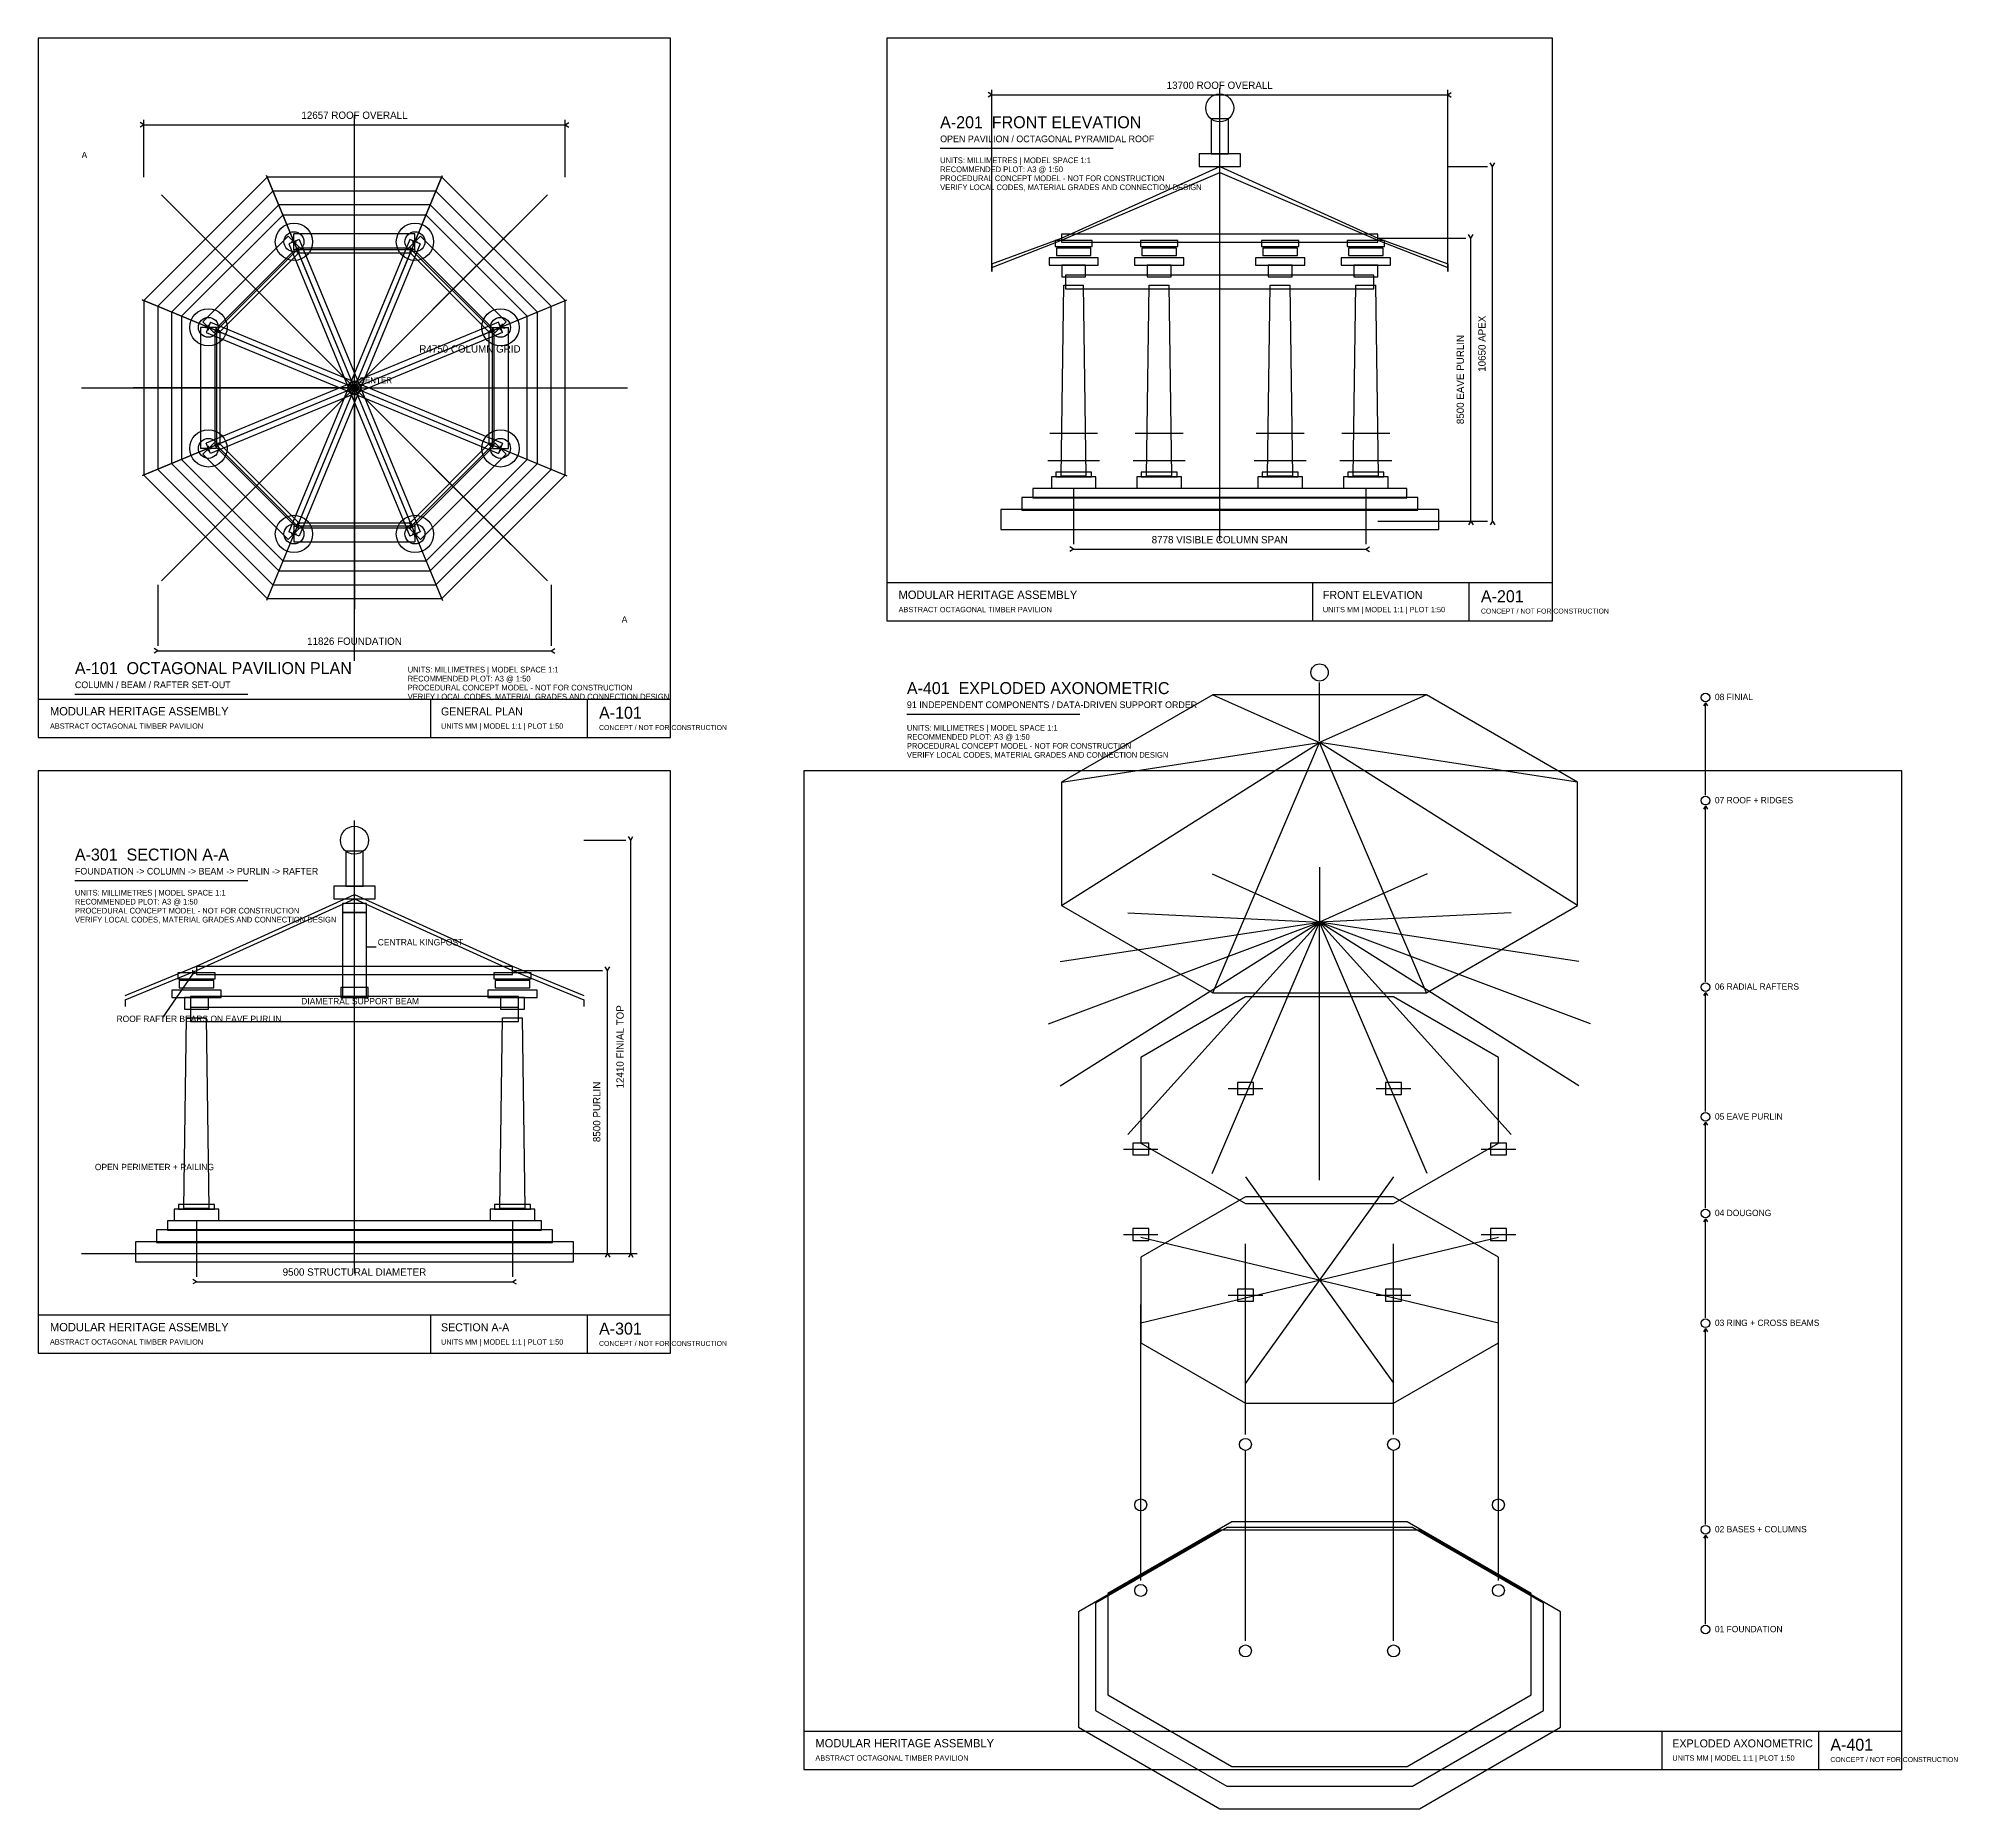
# Model space of a CAD drawing. Header units: millimetres. Extents: x -9500 to 48056, y -38681 to 14500.
import ezdxf
from ezdxf.enums import TextEntityAlignment as Align

# ---------------------------------------------------------------- set-up
doc = ezdxf.new("R2010")
doc.units = ezdxf.units.MM
for name, color, linetype in [('A-ANNO', 7, 'CONTINUOUS'), ('A-CENTER', 4, 'CONTINUOUS'), ('A-DIMS', 3, 'CONTINUOUS'), ('A-RAILING', 30, 'CONTINUOUS'), ('A-TITLE', 7, 'CONTINUOUS'), ('S-BEAM', 30, 'CONTINUOUS'), ('S-COLUMN', 1, 'CONTINUOUS'), ('S-COLUMN-BASE', 9, 'CONTINUOUS'), ('S-DOUGONG', 3, 'CONTINUOUS'), ('S-FOUNDATION', 8, 'CONTINUOUS'), ('S-PURLIN', 32, 'CONTINUOUS'), ('S-RAFTER', 33, 'CONTINUOUS'), ('S-RIDGE', 2, 'CONTINUOUS'), ('S-ROOF', 5, 'CONTINUOUS')]:
    doc.layers.add(name, color=color, linetype=linetype)

msp = doc.modelspace()

# ---------------------------------------------------------------- linework, layer by layer
at = {"layer": 'A-ANNO'}
for p, q in [((650, -12800), (360, -12800)), ((-5750, -14900), (-4860, -13610)), ((-4860, -13610), (-4857.6325, -13490.0234)), ((-4860, -13610), (-4750.4339, -13561.0586))]:
    msp.add_line(p, q, dxfattribs=at)
at = {"layer": 'A-CENTER'}
for p, q in [((26000, -600), (26000, 13000)), ((0, -4200), (0, 12200)), ((-5798.2756, -1798.2756), (5798.2756, 9798.2756)), ((5798.2756, -1798.2756), (-5798.2756, 9798.2756)), ((-1897.7463, 8388.4278), (-1737.7463, 8388.4278)), ((-1817.7463, 8308.4278), (-1817.7463, 8468.4278)), ((1737.7463, 8388.4278), (1897.7463, 8388.4278)), ((1817.7463, 8308.4278), (1817.7463, 8468.4278)), ((-4468.4278, 5817.7463), (-4308.4278, 5817.7463)), ((-4388.4278, 5737.7463), (-4388.4278, 5897.7463)), ((4308.4278, 5817.7463), (4468.4278, 5817.7463)), ((4388.4278, 5737.7463), (4388.4278, 5897.7463)), ((-8200, 4000), (8200, 4000)), ((-4468.4278, 2182.2537), (-4308.4278, 2182.2537)), ((-4388.4278, 2102.2537), (-4388.4278, 2262.2537)), ((4308.4278, 2182.2537), (4468.4278, 2182.2537)), ((4388.4278, 2102.2537), (4388.4278, 2262.2537)), ((-1897.7463, -388.4278), (-1737.7463, -388.4278)), ((-1817.7463, -468.4278), (-1817.7463, -308.4278)), ((1737.7463, -388.4278), (1897.7463, -388.4278)), ((1817.7463, -468.4278), (1817.7463, -308.4278)), ((0, -22600), (0, -9000)), ((-8200, -22000), (8500, -22000))]:
    msp.add_line(p, q, dxfattribs=at)
msp.add_circle((0, 4000), 120, dxfattribs=at)
at = {"layer": 'A-DIMS'}
for p, q in [((19150, 12800), (19040.2374, 12869.6575)), ((19150, 12800), (19040.2374, 12730.3425)), ((19150, 7500), (19150, 12950)), ((19150, 12800), (32850, 12800)), ((32850, 7500), (32850, 12950)), ((32850, 12800), (32959.7626, 12869.6575)), ((32850, 12800), (32959.7626, 12730.3425)), ((-6328.5748, 11900), (-6438.3374, 11969.6575)), ((-6328.5748, 11900), (-6438.3374, 11830.3425)), ((-6328.5748, 10328.5748), (-6328.5748, 12050)), ((-6328.5748, 11900), (6328.5748, 11900)), ((6328.5748, 10328.5748), (6328.5748, 12050)), ((6328.5748, 11900), (6438.3374, 11969.6575)), ((6328.5748, 11900), (6438.3374, 11830.3425)), ((32850, 10650), (34050, 10650)), ((34200, 10650), (34130.3425, 10759.7626)), ((34200, 10650), (34269.6575, 10759.7626)), ((34200, 0), (34200, 10650)), ((30750, 8500), (33400, 8500)), ((33550, 8500), (33480.3425, 8609.7626)), ((33550, 8500), (33619.6575, 8609.7626)), ((33550, 0), (33550, 8500)), ((0, 4000), (4388.4278, 5817.7463)), ((4388.4278, 5817.7463), (4463.1785, 5924.1058)), ((4388.4278, 5817.7463), (4516.492, 5795.3955)), ((21611.1, 990), (21611.1, -700)), ((30388.9, 990), (30388.9, -700)), ((30750, 0), (33400, 0)), ((32850, 0), (34050, 0)), ((33550, 0), (33480.3425, -109.7626)), ((33550, 0), (33619.6575, -109.7626)), ((34200, 0), (34130.3425, -109.7626)), ((34200, 0), (34269.6575, -109.7626)), ((21611.1, -850), (21501.3374, -780.3425)), ((21611.1, -850), (21501.3374, -919.6575)), ((21611.1, -850), (30388.9, -850)), ((30388.9, -850), (30498.6626, -780.3425)), ((30388.9, -850), (30498.6626, -919.6575)), ((-5912.829, -1912.829), (-5912.829, -3750)), ((5912.829, -1912.829), (5912.829, -3750)), ((-5912.829, -3900), (-6022.5916, -3830.3425)), ((-5912.829, -3900), (-6022.5916, -3969.6575)), ((-5912.829, -3900), (5912.829, -3900)), ((5912.829, -3900), (6022.5916, -3830.3425)), ((5912.829, -3900), (6022.5916, -3969.6575)), ((40600, -5460), (40541.0591, -5552.8761)), ((40600, -8240), (40600, -5460)), ((40600, -5460), (40658.9409, -5552.8761)), ((40600, -8560), (40541.0591, -8652.8761)), ((40600, -13840), (40600, -8560)), ((40600, -8560), (40658.9409, -8652.8761)), ((6890, -9590), (8150, -9590)), ((8300, -9590), (8230.3425, -9480.2374)), ((8300, -9590), (8369.6575, -9480.2374)), ((8300, -22000), (8300, -9590)), ((4750, -13500), (7450, -13500)), ((7600, -13500), (7530.3425, -13390.2374)), ((7600, -13500), (7669.6575, -13390.2374)), ((7600, -22000), (7600, -13500)), ((40600, -14160), (40541.0591, -14252.8761)), ((40600, -17740), (40600, -14160)), ((40600, -14160), (40658.9409, -14252.8761)), ((40600, -18060), (40541.0591, -18152.8761)), ((40600, -20640), (40600, -18060)), ((40600, -18060), (40658.9409, -18152.8761)), ((-4750, -21010), (-4750, -22700)), ((4750, -21010), (4750, -22700)), ((40600, -20960), (40541.0591, -21052.8761)), ((40600, -23940), (40600, -20960)), ((40600, -20960), (40658.9409, -21052.8761)), ((4750, -22000), (7450, -22000)), ((6890, -22000), (8150, -22000)), ((7600, -22000), (7530.3425, -22109.7626)), ((7600, -22000), (7669.6575, -22109.7626)), ((8300, -22000), (8230.3425, -22109.7626)), ((8300, -22000), (8369.6575, -22109.7626)), ((-4750, -22850), (-4859.7626, -22780.3425)), ((-4750, -22850), (-4859.7626, -22919.6575)), ((-4750, -22850), (4750, -22850)), ((4750, -22850), (4859.7626, -22780.3425)), ((4750, -22850), (4859.7626, -22919.6575)), ((40600, -24260), (40541.0591, -24352.8761)), ((40600, -30140), (40600, -24260)), ((40600, -24260), (40658.9409, -24352.8761)), ((40600, -30460), (40541.0591, -30552.8761)), ((40600, -33140), (40600, -30460)), ((40600, -30460), (40658.9409, -30552.8761))]:
    msp.add_line(p, q, dxfattribs=at)
at = {"layer": 'A-RAILING'}
for p, q in [((-1761.7145, 8178.1551), (-4178.1551, 5761.7145)), ((-1655.6485, 8072.0891), (-4072.0891, 5655.6485)), ((-1655.6485, 8072.0891), (-1761.7145, 8178.1551)), ((1708.6815, 8200.1221), (-1708.6815, 8200.1221)), ((-1708.6815, 8050.1221), (-1708.6815, 8200.1221)), ((1655.6485, 8072.0891), (1761.7145, 8178.1551)), ((4072.0891, 5655.6485), (1655.6485, 8072.0891)), ((1708.6815, 8050.1221), (1708.6815, 8200.1221)), ((4178.1551, 5761.7145), (1761.7145, 8178.1551)), ((1708.6815, 8050.1221), (-1708.6815, 8050.1221)), ((-4072.0891, 5655.6485), (-4178.1551, 5761.7145)), ((4072.0891, 5655.6485), (4178.1551, 5761.7145)), ((-4200.1221, 5708.6815), (-4200.1221, 2291.3185)), ((-4050.1221, 5708.6815), (-4200.1221, 5708.6815)), ((-4050.1221, 5708.6815), (-4050.1221, 2291.3185)), ((4050.1221, 2291.3185), (4050.1221, 5708.6815)), ((4050.1221, 5708.6815), (4200.1221, 5708.6815)), ((4200.1221, 2291.3185), (4200.1221, 5708.6815)), ((-4072.0891, 2344.3515), (-4178.1551, 2238.2855)), ((-4072.0891, 2344.3515), (-1655.6485, -72.0891)), ((1655.6485, -72.0891), (4072.0891, 2344.3515)), ((4072.0891, 2344.3515), (4178.1551, 2238.2855)), ((20891.1, 2640), (22331.1, 2640)), ((23462.2, 2640), (24902.2, 2640)), ((27097.8, 2640), (28537.8, 2640)), ((29668.9, 2640), (31108.9, 2640)), ((-4050.1221, 2291.3185), (-4200.1221, 2291.3185)), ((-4178.1551, 2238.2855), (-1761.7145, -178.1551)), ((1761.7145, -178.1551), (4178.1551, 2238.2855)), ((4050.1221, 2291.3185), (4200.1221, 2291.3185)), ((20831.1, 1820), (22391.1, 1820)), ((23402.2, 1820), (24962.2, 1820)), ((27037.8, 1820), (28597.8, 1820)), ((29608.9, 1820), (31168.9, 1820)), ((-1655.6485, -72.0891), (-1761.7145, -178.1551)), ((-1708.6815, -50.1221), (1708.6815, -50.1221)), ((-1708.6815, -50.1221), (-1708.6815, -200.1221)), ((-1708.6815, -200.1221), (1708.6815, -200.1221)), ((1655.6485, -72.0891), (1761.7145, -178.1551)), ((1708.6815, -50.1221), (1708.6815, -200.1221))]:
    msp.add_line(p, q, dxfattribs=at)
at = {"layer": 'A-TITLE'}
for p, q in [((9500, 14500), (-9500, 14500)), ((-9500, 14500), (-9500, -6500)), ((9500, -6500), (9500, 14500)), ((36000, 14500), (16000, 14500)), ((16000, 14500), (16000, -3000)), ((36000, -3000), (36000, 14500)), ((17600, 11200), (22800, 11200)), ((16000, -1850), (36000, -1850)), ((28800, -3000), (28800, -1850)), ((33500, -3000), (33500, -1850)), ((16000, -3000), (36000, -3000)), ((-9500, -5350), (9500, -5350)), ((-8400, -5200), (-3200, -5200)), ((2300, -6500), (2300, -5350)), ((7000, -6500), (7000, -5350)), ((16600, -5800), (21800, -5800)), ((-9500, -6500), (9500, -6500)), ((9500, -7500), (-9500, -7500)), ((-9500, -7500), (-9500, -25000)), ((9500, -25000), (9500, -7500)), ((46500, -7500), (13500, -7500)), ((13500, -7500), (13500, -37500)), ((46500, -37500), (46500, -7500)), ((-8400, -10800), (-3200, -10800)), ((-9500, -23850), (9500, -23850)), ((2300, -25000), (2300, -23850)), ((7000, -25000), (7000, -23850)), ((-9500, -25000), (9500, -25000)), ((13500, -36350), (46500, -36350)), ((39300, -37500), (39300, -36350)), ((44000, -37500), (44000, -36350)), ((13500, -37500), (46500, -37500))]:
    msp.add_line(p, q, dxfattribs=at)
at = {"layer": 'S-BEAM'}
for p, q in [((-1987.4519, 8558.1334), (-4558.1334, 5987.4519)), ((-1648.0407, 8218.7222), (-4218.7222, 5648.0407)), ((-1648.0407, 8218.7222), (-1987.4519, 8558.1334)), ((1660.6868, 8453.484), (-1974.8058, -323.3716)), ((-1660.6868, 8453.484), (-1974.8058, 8323.3716)), ((-1974.8058, 8323.3716), (1660.6868, -453.484)), ((1817.7463, 8628.4278), (-1817.7463, 8628.4278)), ((-1817.7463, 8148.4278), (-1817.7463, 8628.4278)), ((1817.7463, 8148.4278), (-1817.7463, 8148.4278)), ((-1660.6868, 8453.484), (1974.8058, -323.3716)), ((1974.8058, 8323.3716), (-1660.6868, -453.484)), ((1648.0407, 8218.7222), (1987.4519, 8558.1334)), ((4218.7222, 5648.0407), (1648.0407, 8218.7222)), ((1974.8058, 8323.3716), (1660.6868, 8453.484)), ((1817.7463, 8148.4278), (1817.7463, 8628.4278)), ((4558.1334, 5987.4519), (1987.4519, 8558.1334)), ((30630, 7390), (21370, 7390)), ((21370, 7390), (21370, 6970)), ((21370, 6970), (30630, 6970)), ((30630, 6970), (30630, 7390)), ((-4628.4278, 5817.7463), (-4628.4278, 2182.2537)), ((-4148.4278, 5817.7463), (-4628.4278, 5817.7463)), ((-4218.7222, 5648.0407), (-4558.1334, 5987.4519)), ((4323.3716, 5974.8058), (-4453.484, 2339.3132)), ((-4323.3716, 5974.8058), (-4453.484, 5660.6868)), ((-4323.3716, 5974.8058), (4453.484, 2339.3132)), ((-4148.4278, 5817.7463), (-4148.4278, 2182.2537)), ((4148.4278, 2182.2537), (4148.4278, 5817.7463)), ((4148.4278, 5817.7463), (4628.4278, 5817.7463)), ((4218.7222, 5648.0407), (4558.1334, 5987.4519)), ((4453.484, 5660.6868), (4323.3716, 5974.8058)), ((4628.4278, 2182.2537), (4628.4278, 5817.7463)), ((-4453.484, 5660.6868), (4323.3716, 2025.1942)), ((4453.484, 5660.6868), (-4323.3716, 2025.1942)), ((-4218.7222, 2351.9593), (-4558.1334, 2012.5481)), ((-4323.3716, 2025.1942), (-4453.484, 2339.3132)), ((-4218.7222, 2351.9593), (-1648.0407, -218.7222)), ((1648.0407, -218.7222), (4218.7222, 2351.9593)), ((4218.7222, 2351.9593), (4558.1334, 2012.5481)), ((4453.484, 2339.3132), (4323.3716, 2025.1942)), ((-4148.4278, 2182.2537), (-4628.4278, 2182.2537)), ((-4558.1334, 2012.5481), (-1987.4519, -558.1334)), ((1987.4519, -558.1334), (4558.1334, 2012.5481)), ((4148.4278, 2182.2537), (4628.4278, 2182.2537)), ((-1648.0407, -218.7222), (-1987.4519, -558.1334)), ((-1660.6868, -453.484), (-1974.8058, -323.3716)), ((-1817.7463, -148.4278), (1817.7463, -148.4278)), ((-1817.7463, -148.4278), (-1817.7463, -628.4278)), ((1648.0407, -218.7222), (1987.4519, -558.1334)), ((1974.8058, -323.3716), (1660.6868, -453.484)), ((1817.7463, -148.4278), (1817.7463, -628.4278)), ((-1817.7463, -628.4278), (1817.7463, -628.4278)), ((4930, -14280), (-4930, -14280)), ((-4930, -14280), (-4930, -14600)), ((4930, -14600), (4930, -14280)), ((-4930, -14600), (4930, -14600)), ((4930, -14610), (-4930, -14610)), ((-4930, -14610), (-4930, -15030)), ((4930, -15030), (4930, -14610)), ((-4930, -15030), (4930, -15030)), ((31226.2755, -19696.913), (26773.7245, -25903.087)), ((26773.7245, -19696.913), (31226.2755, -25903.087)), ((26773.7245, -20296.913), (23625.2956, -22114.6593)), ((31226.2755, -20296.913), (26773.7245, -20296.913)), ((34374.7044, -22114.6593), (31226.2755, -20296.913)), ((23625.2956, -21514.6593), (34374.7044, -24085.3407)), ((23625.2956, -24085.3407), (34374.7044, -21514.6593)), ((23625.2956, -22114.6593), (23625.2956, -24685.3407)), ((34374.7044, -24685.3407), (34374.7044, -22114.6593)), ((23625.2956, -24685.3407), (26773.7245, -26503.087)), ((31226.2755, -26503.087), (34374.7044, -24685.3407)), ((26773.7245, -26503.087), (31226.2755, -26503.087))]:
    msp.add_line(p, q, dxfattribs=at)
msp.add_circle((40600, -24100), 130, dxfattribs=at)
at = {"layer": 'S-COLUMN'}
for p, q in [((21231.1, 1360), (21311.1, 7080)), ((21311.1, 7080), (21911.1, 7080)), ((21991.1, 1360), (21911.1, 7080)), ((23802.2, 1360), (23882.2, 7080)), ((23882.2, 7080), (24482.2, 7080)), ((24562.2, 1360), (24482.2, 7080)), ((27437.8, 1360), (27517.8, 7080)), ((27517.8, 7080), (28117.8, 7080)), ((28197.8, 1360), (28117.8, 7080)), ((30008.9, 1360), (30088.9, 7080)), ((30088.9, 7080), (30688.9, 7080)), ((30768.9, 1360), (30688.9, 7080)), ((21231.1, 1360), (21991.1, 1360)), ((23802.2, 1360), (24562.2, 1360)), ((27437.8, 1360), (28197.8, 1360)), ((30008.9, 1360), (30768.9, 1360)), ((360, -11765), (-360, -11765)), ((-360, -11765), (-360, -14315)), ((360, -14315), (360, -11765)), ((-360, -14315), (360, -14315)), ((-5130, -20640), (-5050, -14920)), ((-5050, -14920), (-4450, -14920)), ((-4370, -20640), (-4450, -14920)), ((4370, -20640), (4450, -14920)), ((4450, -14920), (5050, -14920)), ((5130, -20640), (5050, -14920)), ((-5130, -20640), (-4370, -20640)), ((4370, -20640), (5130, -20640)), ((26773.7245, -27436.913), (26773.7245, -21716.913)), ((31226.2755, -27436.913), (31226.2755, -21716.913)), ((23625.2956, -29254.6593), (23625.2956, -23534.6593)), ((34374.7044, -29254.6593), (34374.7044, -23534.6593)), ((23625.2956, -31825.3407), (23625.2956, -26105.3407)), ((34374.7044, -31825.3407), (34374.7044, -26105.3407)), ((26773.7245, -33643.087), (26773.7245, -27923.087)), ((31226.2755, -33643.087), (31226.2755, -27923.087))]:
    msp.add_line(p, q, dxfattribs=at)
for centre, radius in [((-1817.7463, 8388.4278), 300), ((1817.7463, 8388.4278), 300), ((-4388.4278, 5817.7463), 300), ((4388.4278, 5817.7463), 300), ((-4388.4278, 2182.2537), 300), ((4388.4278, 2182.2537), 300), ((-1817.7463, -388.4278), 300), ((1817.7463, -388.4278), 300), ((40600, -30300), 130)]:
    msp.add_circle(centre, radius, dxfattribs=at)
at = {"layer": 'S-COLUMN-BASE'}
for p, q in [((22281.1, 1330), (20941.1, 1330)), ((20941.1, 1330), (20941.1, 990)), ((22151.1, 1470), (21071.1, 1470)), ((21071.1, 1470), (21071.1, 1330)), ((21071.1, 1330), (22151.1, 1330)), ((22151.1, 1330), (22151.1, 1470)), ((22281.1, 990), (22281.1, 1330)), ((24852.2, 1330), (23512.2, 1330)), ((23512.2, 1330), (23512.2, 990)), ((24722.2, 1470), (23642.2, 1470)), ((23642.2, 1470), (23642.2, 1330)), ((23642.2, 1330), (24722.2, 1330)), ((24722.2, 1330), (24722.2, 1470)), ((24852.2, 990), (24852.2, 1330)), ((28487.8, 1330), (27147.8, 1330)), ((27147.8, 1330), (27147.8, 990)), ((28357.8, 1470), (27277.8, 1470)), ((27277.8, 1470), (27277.8, 1330)), ((27277.8, 1330), (28357.8, 1330)), ((28357.8, 1330), (28357.8, 1470)), ((28487.8, 990), (28487.8, 1330)), ((31058.9, 1330), (29718.9, 1330)), ((29718.9, 1330), (29718.9, 990)), ((30928.9, 1470), (29848.9, 1470)), ((29848.9, 1470), (29848.9, 1330)), ((29848.9, 1330), (30928.9, 1330)), ((30928.9, 1330), (30928.9, 1470)), ((31058.9, 990), (31058.9, 1330)), ((20941.1, 990), (22281.1, 990)), ((23512.2, 990), (24852.2, 990)), ((27147.8, 990), (28487.8, 990)), ((29718.9, 990), (31058.9, 990)), ((-4080, -20670), (-5420, -20670)), ((-5420, -20670), (-5420, -21010)), ((-4210, -20530), (-5290, -20530)), ((-5290, -20530), (-5290, -20670)), ((-5290, -20670), (-4210, -20670)), ((-4210, -20670), (-4210, -20530)), ((-4080, -21010), (-4080, -20670)), ((5420, -20670), (4080, -20670)), ((4080, -20670), (4080, -21010)), ((5290, -20530), (4210, -20530)), ((4210, -20530), (4210, -20670)), ((4210, -20670), (5290, -20670)), ((5290, -20670), (5290, -20530)), ((5420, -21010), (5420, -20670)), ((-5420, -21010), (-4080, -21010)), ((4080, -21010), (5420, -21010))]:
    msp.add_line(p, q, dxfattribs=at)
for centre, radius in [((-1817.7463, 8388.4278), 560), ((1817.7463, 8388.4278), 560), ((-4388.4278, 5817.7463), 560), ((4388.4278, 5817.7463), 560), ((-4388.4278, 2182.2537), 560), ((4388.4278, 2182.2537), 560), ((-1817.7463, -388.4278), 560), ((1817.7463, -388.4278), 560), ((26773.7245, -27736.913), 180), ((31226.2755, -27736.913), 180), ((23625.2956, -29554.6593), 180), ((34374.7044, -29554.6593), 180), ((23625.2956, -32125.3407), 180), ((34374.7044, -32125.3407), 180), ((26773.7245, -33943.087), 180), ((31226.2755, -33943.087), 180)]:
    msp.add_circle(centre, radius, dxfattribs=at)
at = {"layer": 'S-DOUGONG'}
for p, q in [((22171.1, 8430), (21051.1, 8430)), ((21051.1, 8430), (21051.1, 8250)), ((21051.1, 8250), (22171.1, 8250)), ((22131.1, 8200), (21091.1, 8200)), ((21091.1, 8200), (21091.1, 7980)), ((22131.1, 7980), (22131.1, 8200)), ((22171.1, 8250), (22171.1, 8430)), ((24742.2, 8430), (23622.2, 8430)), ((23622.2, 8430), (23622.2, 8250)), ((23622.2, 8250), (24742.2, 8250)), ((24702.2, 8200), (23662.2, 8200)), ((23662.2, 8200), (23662.2, 7980)), ((24702.2, 7980), (24702.2, 8200)), ((24742.2, 8250), (24742.2, 8430)), ((28377.8, 8430), (27257.8, 8430)), ((27257.8, 8430), (27257.8, 8250)), ((27257.8, 8250), (28377.8, 8250)), ((28337.8, 8200), (27297.8, 8200)), ((27297.8, 8200), (27297.8, 7980)), ((28337.8, 7980), (28337.8, 8200)), ((28377.8, 8250), (28377.8, 8430)), ((30948.9, 8430), (29828.9, 8430)), ((29828.9, 8430), (29828.9, 8250)), ((29828.9, 8250), (30948.9, 8250)), ((30908.9, 8200), (29868.9, 8200)), ((29868.9, 8200), (29868.9, 7980)), ((30908.9, 7980), (30908.9, 8200)), ((30948.9, 8250), (30948.9, 8430)), ((22351.1, 7910), (20871.1, 7910)), ((20871.1, 7910), (20871.1, 7690)), ((20871.1, 7690), (22351.1, 7690)), ((21091.1, 7980), (22131.1, 7980)), ((21971.1, 7685), (21251.1, 7685)), ((21251.1, 7685), (21251.1, 7335)), ((21971.1, 7335), (21971.1, 7685)), ((22351.1, 7690), (22351.1, 7910)), ((24922.2, 7910), (23442.2, 7910)), ((23442.2, 7910), (23442.2, 7690)), ((23442.2, 7690), (24922.2, 7690)), ((23662.2, 7980), (24702.2, 7980)), ((24542.2, 7685), (23822.2, 7685)), ((23822.2, 7685), (23822.2, 7335)), ((24542.2, 7335), (24542.2, 7685)), ((24922.2, 7690), (24922.2, 7910)), ((28557.8, 7910), (27077.8, 7910)), ((27077.8, 7910), (27077.8, 7690)), ((27077.8, 7690), (28557.8, 7690)), ((27297.8, 7980), (28337.8, 7980)), ((28177.8, 7685), (27457.8, 7685)), ((27457.8, 7685), (27457.8, 7335)), ((28177.8, 7335), (28177.8, 7685)), ((28557.8, 7690), (28557.8, 7910)), ((31128.9, 7910), (29648.9, 7910)), ((29648.9, 7910), (29648.9, 7690)), ((29648.9, 7690), (31128.9, 7690)), ((29868.9, 7980), (30908.9, 7980)), ((30748.9, 7685), (30028.9, 7685)), ((30028.9, 7685), (30028.9, 7335)), ((30748.9, 7335), (30748.9, 7685)), ((31128.9, 7690), (31128.9, 7910)), ((21251.1, 7335), (21971.1, 7335)), ((23822.2, 7335), (24542.2, 7335)), ((27457.8, 7335), (28177.8, 7335)), ((30028.9, 7335), (30748.9, 7335)), ((360, -11485), (-360, -11485)), ((-360, -11485), (-360, -11765)), ((360, -11765), (360, -11485)), ((-360, -11765), (360, -11765)), ((-4190, -13570), (-5310, -13570)), ((-5310, -13570), (-5310, -13750)), ((-5310, -13750), (-4190, -13750)), ((-4230, -13800), (-5270, -13800)), ((-5270, -13800), (-5270, -14020)), ((-4230, -14020), (-4230, -13800)), ((-4190, -13750), (-4190, -13570)), ((5310, -13570), (4190, -13570)), ((4190, -13570), (4190, -13750)), ((4190, -13750), (5310, -13750)), ((5270, -13800), (4230, -13800)), ((4230, -13800), (4230, -14020)), ((5270, -14020), (5270, -13800)), ((5310, -13750), (5310, -13570)), ((-4010, -14090), (-5490, -14090)), ((-5490, -14090), (-5490, -14310)), ((-5490, -14310), (-4010, -14310)), ((-5270, -14020), (-4230, -14020)), ((-4390, -14315), (-5110, -14315)), ((-5110, -14315), (-5110, -14665)), ((-4390, -14665), (-4390, -14315)), ((-4010, -14310), (-4010, -14090)), ((410, -14015), (-410, -14015)), ((-410, -14015), (-410, -14315)), ((-410, -14315), (410, -14315)), ((410, -14315), (410, -14015)), ((5490, -14090), (4010, -14090)), ((4010, -14090), (4010, -14310)), ((4010, -14310), (5490, -14310)), ((4230, -14020), (5270, -14020)), ((5110, -14315), (4390, -14315)), ((4390, -14315), (4390, -14665)), ((5110, -14665), (5110, -14315)), ((5490, -14310), (5490, -14090)), ((-5110, -14665), (-4390, -14665)), ((4390, -14665), (5110, -14665)), ((26253.7245, -17046.913), (27293.7245, -17046.913)), ((27013.7245, -16866.913), (26533.7245, -16866.913)), ((26533.7245, -16866.913), (26533.7245, -17226.913)), ((26533.7245, -17226.913), (27013.7245, -17226.913)), ((27013.7245, -17226.913), (27013.7245, -16866.913)), ((30706.2755, -17046.913), (31746.2755, -17046.913)), ((31466.2755, -16866.913), (30986.2755, -16866.913)), ((30986.2755, -16866.913), (30986.2755, -17226.913)), ((30986.2755, -17226.913), (31466.2755, -17226.913)), ((31466.2755, -17226.913), (31466.2755, -16866.913)), ((23105.2956, -18864.6593), (24145.2956, -18864.6593)), ((23865.2956, -18684.6593), (23385.2956, -18684.6593)), ((23385.2956, -18684.6593), (23385.2956, -19044.6593)), ((23865.2956, -19044.6593), (23865.2956, -18684.6593)), ((33854.7044, -18864.6593), (34894.7044, -18864.6593)), ((34614.7044, -18684.6593), (34134.7044, -18684.6593)), ((34134.7044, -18684.6593), (34134.7044, -19044.6593)), ((34614.7044, -19044.6593), (34614.7044, -18684.6593)), ((23385.2956, -19044.6593), (23865.2956, -19044.6593)), ((34134.7044, -19044.6593), (34614.7044, -19044.6593)), ((23865.2956, -21255.3407), (23385.2956, -21255.3407)), ((23385.2956, -21255.3407), (23385.2956, -21615.3407)), ((23865.2956, -21615.3407), (23865.2956, -21255.3407)), ((34614.7044, -21255.3407), (34134.7044, -21255.3407)), ((34134.7044, -21255.3407), (34134.7044, -21615.3407)), ((34614.7044, -21615.3407), (34614.7044, -21255.3407)), ((23105.2956, -21435.3407), (24145.2956, -21435.3407)), ((23385.2956, -21615.3407), (23865.2956, -21615.3407)), ((33854.7044, -21435.3407), (34894.7044, -21435.3407)), ((34134.7044, -21615.3407), (34614.7044, -21615.3407)), ((26253.7245, -23253.087), (27293.7245, -23253.087)), ((27013.7245, -23073.087), (26533.7245, -23073.087)), ((26533.7245, -23073.087), (26533.7245, -23433.087)), ((26533.7245, -23433.087), (27013.7245, -23433.087)), ((27013.7245, -23433.087), (27013.7245, -23073.087)), ((30706.2755, -23253.087), (31746.2755, -23253.087)), ((31466.2755, -23073.087), (30986.2755, -23073.087)), ((30986.2755, -23073.087), (30986.2755, -23433.087)), ((30986.2755, -23433.087), (31466.2755, -23433.087)), ((31466.2755, -23433.087), (31466.2755, -23073.087))]:
    msp.add_line(p, q, dxfattribs=at)
msp.add_circle((40600, -20800), 130, dxfattribs=at)
at = {"layer": 'S-FOUNDATION'}
for p, q in [((-2449.174, 9912.829), (-5912.829, 6449.174)), ((2449.174, 9912.829), (-2449.174, 9912.829)), ((5912.829, 6449.174), (2449.174, 9912.829)), ((-2276.9664, 9497.0832), (-5497.0832, 6276.9664)), ((2276.9664, 9497.0832), (-2276.9664, 9497.0832)), ((5497.0832, 6276.9664), (2276.9664, 9497.0832)), ((-2150.6809, 9192.203), (-5192.203, 6150.6809)), ((2150.6809, 9192.203), (-2150.6809, 9192.203)), ((5192.203, 6150.6809), (2150.6809, 9192.203)), ((-5912.829, 6449.174), (-5912.829, 1550.826)), ((5912.829, 1550.826), (5912.829, 6449.174)), ((-5497.0832, 6276.9664), (-5497.0832, 1723.0336)), ((-5192.203, 6150.6809), (-5192.203, 1849.3191)), ((5192.203, 1849.3191), (5192.203, 6150.6809)), ((5497.0832, 1723.0336), (5497.0832, 6276.9664)), ((-5192.203, 1849.3191), (-2150.6809, -1192.203)), ((2150.6809, -1192.203), (5192.203, 1849.3191)), ((-5912.829, 1550.826), (-2449.174, -1912.829)), ((-5497.0832, 1723.0336), (-2276.9664, -1497.0832)), ((2276.9664, -1497.0832), (5497.0832, 1723.0336)), ((2449.174, -1912.829), (5912.829, 1550.826)), ((31950, 710), (20050, 710)), ((20050, 710), (20050, 330)), ((31620, 980), (20380, 980)), ((20380, 980), (20380, 700)), ((20380, 700), (31620, 700)), ((31620, 700), (31620, 980)), ((31950, 330), (31950, 710)), ((32580, 350), (19420, 350)), ((19420, 350), (19420, -250)), ((20050, 330), (31950, 330)), ((32580, -250), (32580, 350)), ((19420, -250), (32580, -250)), ((-2276.9664, -1497.0832), (2276.9664, -1497.0832)), ((-2150.6809, -1192.203), (2150.6809, -1192.203)), ((-2449.174, -1912.829), (2449.174, -1912.829)), ((5950, -21290), (-5950, -21290)), ((-5950, -21290), (-5950, -21670)), ((5620, -21020), (-5620, -21020)), ((-5620, -21020), (-5620, -21300)), ((5620, -21300), (5620, -21020)), ((5950, -21670), (5950, -21290)), ((6580, -21650), (-6580, -21650)), ((-6580, -21650), (-6580, -22250)), ((-5950, -21670), (5950, -21670)), ((-5620, -21300), (5620, -21300)), ((6580, -22250), (6580, -21650)), ((-6580, -22250), (6580, -22250)), ((26000.3867, -30318.9985), (21758.293, -32768.1725)), ((26211.2971, -30232.9752), (22267.4755, -32509.9416)), ((26365.9646, -30068.5581), (22640.876, -32219.239)), ((31999.6133, -30318.9985), (26000.3867, -30318.9985)), ((31788.7029, -30232.9752), (26211.2971, -30232.9752)), ((31634.0354, -30068.5581), (26365.9646, -30068.5581)), ((35359.124, -32219.239), (31634.0354, -30068.5581)), ((35732.5245, -32509.9416), (31788.7029, -30232.9752)), ((36241.707, -32768.1725), (31999.6133, -30318.9985)), ((22640.876, -32219.239), (22640.876, -35260.761)), ((35359.124, -35260.761), (35359.124, -32219.239)), ((21758.293, -32768.1725), (21758.293, -36231.8275)), ((22267.4755, -32509.9416), (22267.4755, -35730.0584)), ((35732.5245, -35730.0584), (35732.5245, -32509.9416)), ((36241.707, -36231.8275), (36241.707, -32768.1725)), ((22640.876, -35260.761), (26365.9646, -37411.4419)), ((31634.0354, -37411.4419), (35359.124, -35260.761)), ((21758.293, -36231.8275), (26000.3867, -38681.0015)), ((22267.4755, -35730.0584), (26211.2971, -38007.0248)), ((31788.7029, -38007.0248), (35732.5245, -35730.0584)), ((31999.6133, -38681.0015), (36241.707, -36231.8275)), ((26365.9646, -37411.4419), (31634.0354, -37411.4419)), ((26211.2971, -38007.0248), (31788.7029, -38007.0248)), ((26000.3867, -38681.0015), (31999.6133, -38681.0015))]:
    msp.add_line(p, q, dxfattribs=at)
msp.add_circle((40600, -33300), 130, dxfattribs=at)
at = {"layer": 'S-PURLIN'}
for p, q in [((30750, 8620), (21250, 8620)), ((21250, 8620), (21250, 8380)), ((21250, 8380), (30750, 8380)), ((30750, 8380), (30750, 8620)), ((4750, -13380), (-4750, -13380)), ((-4750, -13380), (-4750, -13620)), ((-4750, -13620), (4750, -13620)), ((4750, -13620), (4750, -13380)), ((26773.7245, -14296.913), (23625.2956, -16114.6593)), ((31226.2755, -14296.913), (26773.7245, -14296.913)), ((34374.7044, -16114.6593), (31226.2755, -14296.913)), ((23625.2956, -16114.6593), (23625.2956, -18685.3407)), ((34374.7044, -18685.3407), (34374.7044, -16114.6593)), ((23625.2956, -18685.3407), (26773.7245, -20503.087)), ((31226.2755, -20503.087), (34374.7044, -18685.3407)), ((26773.7245, -20503.087), (31226.2755, -20503.087))]:
    msp.add_line(p, q, dxfattribs=at)
msp.add_circle((40600, -17900), 130, dxfattribs=at)
at = {"layer": 'S-RAFTER'}
for p, q in [((0, 4000), (-2636.6888, 10365.53)), ((0, 4000), (0, 10650)), ((0, 4000), (2636.6888, 10365.53)), ((21250, 8440), (26000, 10470)), ((26000, 10470), (30750, 8440)), ((0, 4000), (-4702.2601, 8702.2601)), ((0, 4000), (4702.2601, 8702.2601)), ((19150, 7620), (21250, 8440)), ((30750, 8440), (32850, 7620)), ((0, 4000), (-6365.53, 6636.6888)), ((0, 4000), (6365.53, 6636.6888)), ((0, 4000), (-6650, 4000)), ((0, 4000), (-6365.53, 1363.3112)), ((0, 4000), (-4702.2601, -702.2601)), ((0, 4000), (-2636.6888, -2365.53)), ((0, 4000), (0, -2650)), ((0, 4000), (2636.6888, -2365.53)), ((0, 4000), (4702.2601, -702.2601)), ((0, 4000), (6365.53, 1363.3112)), ((0, 4000), (6650, 4000)), ((25770.7289, -10598.8906), (29000, -12050)), ((29000, -10397.7399), (29000, -12050)), ((32229.2711, -10598.8906), (29000, -12050)), ((-4750, -13500), (0, -11350)), ((0, -11350), (4750, -13500)), ((20855.4466, -15100), (29000, -12050)), ((21203.8498, -13235.5794), (29000, -12050)), ((21203.8498, -16964.4206), (29000, -12050)), ((23240.9311, -11775), (29000, -12050)), ((23240.9311, -18425), (29000, -12050)), ((25770.7289, -19601.1094), (29000, -12050)), ((34759.0689, -11775), (29000, -12050)), ((29000, -19802.2601), (29000, -12050)), ((32229.2711, -19601.1094), (29000, -12050)), ((34759.0689, -18425), (29000, -12050)), ((36796.1502, -16964.4206), (29000, -12050)), ((37144.5534, -15100), (29000, -12050)), ((36796.1502, -13235.5794), (29000, -12050)), ((-6890, -14380), (-4750, -13500)), ((4750, -13500), (6890, -14380))]:
    msp.add_line(p, q, dxfattribs=at)
msp.add_circle((40600, -14000), 130, dxfattribs=at)
at = {"layer": 'S-RIDGE'}
for p, q in [((26260, 12080), (25740, 12080)), ((25740, 12080), (25740, 11030)), ((26260, 11030), (26260, 12080)), ((26620, 11030), (25380, 11030)), ((25380, 11030), (25380, 10650)), ((25740, 11030), (26260, 11030)), ((26620, 10650), (26620, 11030)), ((0, 4000), (-2644.3425, 10384.0076)), ((0, 4000), (2644.3425, 10384.0076)), ((25380, 10650), (26620, 10650)), ((19150, 7730), (19150, 7500)), ((32850, 7730), (32850, 7500)), ((0, 4000), (-6384.0076, 6644.3425)), ((0, 4000), (6384.0076, 6644.3425)), ((0, 4000), (-6384.0076, 1355.6575)), ((0, 4000), (-2644.3425, -2384.0076)), ((0, 4000), (2644.3425, -2384.0076)), ((0, 4000), (6384.0076, 1355.6575)), ((29000, -6600), (29000, -4850)), ((25789.4764, -5225.0218), (29000, -6650)), ((32210.5236, -5225.0218), (29000, -6650)), ((21249.1105, -7846.4034), (29000, -6650)), ((21249.1105, -11553.5966), (29000, -6650)), ((25789.4764, -14174.9782), (29000, -6650)), ((32210.5236, -14174.9782), (29000, -6650)), ((36750.8895, -11553.5966), (29000, -6650)), ((36750.8895, -7846.4034), (29000, -6650)), ((260, -9920), (-260, -9920)), ((-260, -9920), (-260, -10970)), ((260, -10970), (260, -9920)), ((620, -10970), (-620, -10970)), ((-620, -10970), (-620, -11350)), ((-620, -11350), (620, -11350)), ((-260, -10970), (260, -10970)), ((620, -11350), (620, -10970))]:
    msp.add_line(p, q, dxfattribs=at)
for centre, radius in [((26000, 12410), 420), ((29000, -4550), 260), ((40600, -5300), 130), ((0, -9590), 420)]:
    msp.add_circle(centre, radius, dxfattribs=at)
at = {"layer": 'S-ROOF'}
for p, q in [((21250, 8500), (26000, 10650)), ((26000, 10650), (30750, 8500)), ((-2621.3815, 10328.5748), (-6328.5748, 6621.3815)), ((2621.3815, 10328.5748), (-2621.3815, 10328.5748)), ((6328.5748, 6621.3815), (2621.3815, 10328.5748)), ((19150, 7730), (21250, 8500)), ((30750, 8500), (32850, 7730)), ((-6328.5748, 6621.3815), (-6328.5748, 1378.6185)), ((6328.5748, 1378.6185), (6328.5748, 6621.3815)), ((-6328.5748, 1378.6185), (-2621.3815, -2328.5748)), ((2621.3815, -2328.5748), (6328.5748, 1378.6185)), ((-2621.3815, -2328.5748), (2621.3815, -2328.5748)), ((25789.4764, -5225.0218), (21249.1105, -7846.4034)), ((32210.5236, -5225.0218), (25789.4764, -5225.0218)), ((36750.8895, -7846.4034), (32210.5236, -5225.0218)), ((21249.1105, -7846.4034), (21249.1105, -11553.5966)), ((36750.8895, -11553.5966), (36750.8895, -7846.4034)), ((-4750, -13370), (0, -11220)), ((0, -11220), (4750, -13370)), ((21249.1105, -11553.5966), (25789.4764, -14174.9782)), ((32210.5236, -14174.9782), (36750.8895, -11553.5966)), ((-6890, -14250), (-4750, -13370)), ((4750, -13370), (6890, -14250)), ((-6890, -14380), (-6890, -14580)), ((6890, -14380), (6890, -14580)), ((25789.4764, -14174.9782), (32210.5236, -14174.9782))]:
    msp.add_line(p, q, dxfattribs=at)
msp.add_circle((40600, -8400), 130, dxfattribs=at)

# ---------------------------------------------------------------- texts
at = {"layer": 'A-ANNO'}
for s, height, p in [('OPEN PAVILION / OCTAGONAL PYRAMIDAL ROOF', 200, (17600, 11380)), ('UNITS: MILLIMETRES | MODEL SPACE 1:1', 170, (17600, 10750)), ('RECOMMENDED PLOT: A3 @ 1:50', 170, (17600, 10480)), ('PROCEDURAL CONCEPT MODEL - NOT FOR CONSTRUCTION', 170, (17600, 10210)), ('VERIFY LOCAL CODES, MATERIAL GRADES AND CONNECTION DESIGN', 170, (17600, 9940)), ('ABSTRACT OCTAGONAL TIMBER PAVILION', 160, (16350, -2740)), ('UNITS MM | MODEL 1:1 | PLOT 1:50', 160, (29100, -2740)), ('CONCEPT / NOT FOR CONSTRUCTION', 150, (33850, -2780)), ('UNITS: MILLIMETRES | MODEL SPACE 1:1', 170, (1600, -4550)), ('COLUMN / BEAM / RAFTER SET-OUT', 200, (-8400, -5020)), ('RECOMMENDED PLOT: A3 @ 1:50', 170, (1600, -4820)), ('PROCEDURAL CONCEPT MODEL - NOT FOR CONSTRUCTION', 170, (1600, -5090)), ('VERIFY LOCAL CODES, MATERIAL GRADES AND CONNECTION DESIGN', 170, (1600, -5360)), ('91 INDEPENDENT COMPONENTS / DATA-DRIVEN SUPPORT ORDER', 200, (16600, -5620)), ('08 FINIAL', 190, (40880, -5380)), ('ABSTRACT OCTAGONAL TIMBER PAVILION', 160, (-9150, -6240)), ('UNITS MM | MODEL 1:1 | PLOT 1:50', 160, (2600, -6240)), ('CONCEPT / NOT FOR CONSTRUCTION', 150, (7350, -6280)), ('UNITS: MILLIMETRES | MODEL SPACE 1:1', 170, (16600, -6300)), ('RECOMMENDED PLOT: A3 @ 1:50', 170, (16600, -6570)), ('PROCEDURAL CONCEPT MODEL - NOT FOR CONSTRUCTION', 170, (16600, -6840)), ('VERIFY LOCAL CODES, MATERIAL GRADES AND CONNECTION DESIGN', 170, (16600, -7110)), ('07 ROOF + RIDGES', 190, (40880, -8480)), ('FOUNDATION -> COLUMN -> BEAM -> PURLIN -> RAFTER', 200, (-8400, -10620)), ('UNITS: MILLIMETRES | MODEL SPACE 1:1', 170, (-8400, -11250)), ('RECOMMENDED PLOT: A3 @ 1:50', 170, (-8400, -11520)), ('VERIFY LOCAL CODES, MATERIAL GRADES AND CONNECTION DESIGN', 170, (-8400, -12060)), ('PROCEDURAL CONCEPT MODEL - NOT FOR CONSTRUCTION', 170, (-8400, -11790)), ('CENTRAL KINGPOST', 190, (700, -12750)), ('DIAMETRAL SUPPORT BEAM', 190, (-1600, -14520)), ('06 RADIAL RAFTERS', 190, (40880, -14080)), ('ROOF RAFTER BEARS ON EAVE PURLIN', 190, (-7150, -15050)), ('05 EAVE PURLIN', 190, (40880, -17980)), ('OPEN PERIMETER + RAILING', 190, (-7800, -19500)), ('04 DOUGONG', 190, (40880, -20880)), ('03 RING + CROSS BEAMS', 190, (40880, -24180)), ('ABSTRACT OCTAGONAL TIMBER PAVILION', 160, (-9150, -24740)), ('UNITS MM | MODEL 1:1 | PLOT 1:50', 160, (2600, -24740)), ('CONCEPT / NOT FOR CONSTRUCTION', 150, (7350, -24780)), ('02 BASES + COLUMNS', 190, (40880, -30380)), ('01 FOUNDATION', 190, (40880, -33380)), ('ABSTRACT OCTAGONAL TIMBER PAVILION', 160, (13850, -37240)), ('UNITS MM | MODEL 1:1 | PLOT 1:50', 160, (39600, -37240)), ('CONCEPT / NOT FOR CONSTRUCTION', 150, (44350, -37280))]:
    msp.add_text(s, height=height, dxfattribs=at).set_placement(p)
at = {"layer": 'A-CENTER'}
for s, height, p in [('A', 190, (-8200, 10900)), ('CENTER', 180, (140, 4140)), ('A', 190, (8030, -3050))]:
    msp.add_text(s, height=height, dxfattribs=at).set_placement(p)
at = {"layer": 'A-DIMS'}
for s, p in [('13700 ROOF OVERALL', (26000, 12980)), ('12657 ROOF OVERALL', (0, 12080)), ('8778 VISIBLE COLUMN SPAN', (26000, -670)), ('11826 FOUNDATION', (0, -3720)), ('9500 STRUCTURAL DIAMETER', (0, -22670))]:
    msp.add_text(s, height=220, dxfattribs=at).set_placement(p, align=Align.CENTER)
for s, p in [('10650 APEX', (33990, 5325)), ('8500 EAVE PURLIN', (33340, 4250)), ('12410 FINIAL TOP', (8090, -15795)), ('8500 PURLIN', (7390, -17750))]:
    msp.add_text(s, height=220, rotation=90, dxfattribs=at).set_placement(p, align=Align.CENTER)
msp.add_text('R4750 COLUMN GRID', height=220, dxfattribs=at).set_placement((1950, 5060))
at = {"layer": 'A-TITLE'}
for s, height, p in [('A-201  FRONT ELEVATION', 360, (17600, 11800)), ('MODULAR HERITAGE ASSEMBLY', 250, (16350, -2340)), ('FRONT ELEVATION', 240, (29100, -2340)), ('A-201', 360, (33850, -2440)), ('A-101  OCTAGONAL PAVILION PLAN', 360, (-8400, -4600)), ('A-401  EXPLODED AXONOMETRIC', 360, (16600, -5200)), ('MODULAR HERITAGE ASSEMBLY', 250, (-9150, -5840)), ('GENERAL PLAN', 240, (2600, -5840)), ('A-101', 360, (7350, -5940)), ('A-301  SECTION A-A', 360, (-8400, -10200)), ('MODULAR HERITAGE ASSEMBLY', 250, (-9150, -24340)), ('SECTION A-A', 240, (2600, -24340)), ('A-301', 360, (7350, -24440)), ('MODULAR HERITAGE ASSEMBLY', 250, (13850, -36840)), ('EXPLODED AXONOMETRIC', 240, (39600, -36840)), ('A-401', 360, (44350, -36940))]:
    msp.add_text(s, height=height, dxfattribs=at).set_placement(p)

doc.saveas('drawing.dxf')
